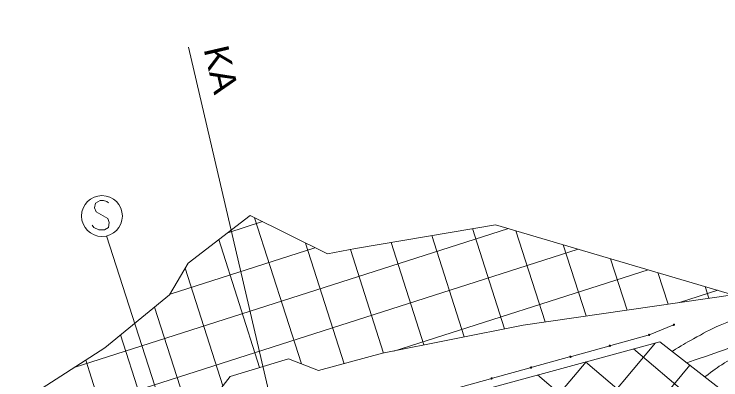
# Model space of a CAD drawing. Units: millimetres, scale not verified. Extents: x 40000 to 680000, y 20000 to 380000.
# Drawn here: x 435736 to 487670, y 298182 to 325067 of the extents above; entities that cross this region are included whole.
import ezdxf
from ezdxf.enums import TextEntityAlignment as Align

# ---------------------------------------------------------------- set-up
doc = ezdxf.new("R2010")
doc.units = ezdxf.units.MM
doc.header["$LTSCALE"] = 1000
for name, color, linetype, lineweight in [('M-STR-HTXT', 7, 'Continuous', 13), ('M-STR-STRC', 7, 'Continuous', 13), ('M-WORK', 1, 'Continuous', 13)]:
    doc.layers.add(name, color=color, linetype=linetype, lineweight=lineweight)
doc.styles.add('ＭＳ Ｐゴシック', font='')
doc.styles.get('ＭＳ Ｐゴシック').set_extended_font_data('MS PGothic')

msp = doc.modelspace()

# ---------------------------------------------------------------- linework, layer by layer
at = {"layer": 'M-STR-HTXT'}
msp.add_line((460071, 273082), (448560, 322649), dxfattribs=at)
at = {"layer": 'M-STR-STRC'}
for p, q in [((441707, 311183), (441648, 310823)), ((442067, 311364), (441707, 311183)), ((442307, 311364), (442067, 311364)), ((442547, 311305), (442307, 311364)), ((442667, 311185), (442547, 311305)), ((441648, 310823), (441768, 310523)), ((441768, 310523), (442609, 310045)), ((441590, 309383), (441470, 309563)), ((442609, 310045), (442729, 309745)), ((442729, 309745), (442670, 309385)), ((441950, 309204), (441590, 309383)), ((442370, 309204), (441950, 309204)), ((442670, 309385), (442370, 309204)), ((452620, 277369), (442527, 308767))]:
    msp.add_line(p, q, dxfattribs=at)
msp.add_circle((442189, 310224), 1500, dxfattribs=at)
at = {"layer": 'M-WORK'}
for p, q in [((448518, 306772), (453089, 310256)), ((453089, 310256), (458751, 307435)), ((456843, 299354), (453405, 310099)), ((453980, 309812), (451442, 309001)), ((460812, 307841), (471112, 309585)), ((471112, 309585), (488554, 304437)), ((472073, 309301), (440152, 299089)), ((471766, 301934), (469411, 309297)), ((474753, 302443), (472610, 309143)), ((453777, 299092), (450770, 308489)), ((468807, 301340), (466423, 308791)), ((459987, 299370), (457152, 308231)), ((465847, 300745), (463435, 308285)), ((477764, 302878), (476088, 308116)), ((477194, 307790), (405071, 284716)), ((457829, 307894), (447197, 304493)), ((458751, 307435), (460812, 307841)), ((462887, 300151), (460450, 307770)), ((480774, 303313), (479566, 307090)), ((447162, 304433), (448518, 306772)), ((451060, 297737), (448294, 306385)), ((482315, 306278), (463627, 300300)), ((483785, 303748), (483044, 306063)), ((486796, 304183), (486523, 305037)), ((442404, 300541), (447162, 304433)), ((473146, 302211), (488554, 304437)), ((487436, 304767), (484635, 303871)), ((448639, 295460), (446058, 303529)), ((462806, 300135), (473146, 302211)), ((482471, 301515), (484148, 302201)), ((445858, 294306), (443561, 301487)), ((479579, 300706), (482329, 301466)), ((465707, 280546), (482857, 300892)), ((483182, 300981), (466681, 296498)), ((483182, 300981), (496263, 290804)), ((437028, 297075), (442404, 300541)), ((476685, 299906), (479435, 300666)), ((481238, 300452), (494964, 288882)), ((451601, 298439), (455890, 299725)), ((455890, 299725), (458108, 298860)), ((458108, 298860), (462806, 300135)), ((473791, 299106), (476541, 299866)), ((443158, 292901), (441003, 299638)), ((460508, 279034), (477768, 299509)), ((470961, 282125), (485400, 299255)), ((477718, 299496), (491311, 288038)), ((470896, 298306), (473646, 299066)), ((449624, 295869), (451601, 298439)), ((468002, 297505), (470752, 298266)), ((474198, 298540), (487659, 287193))]:
    msp.add_line(p, q, dxfattribs=at)
for centre in [(484217, 302229), (482401, 301486), (479507, 300686), (476613, 299886), (473718, 299086), (470824, 298286)]:
    msp.add_circle(centre, 50, dxfattribs=at)
for points, knots in [([(484094, 300272), (484828, 300726), (485031, 300848), (485647, 301192), (486401, 301614), (486822, 301858), (487613, 302204), (488961, 302794), (489780, 302963), (491147, 303507), (492376, 303996), (493082, 304237), (494270, 304820), (495389, 305369), (495953, 305797), (497044, 306399), (498161, 307016), (498765, 307413), (499939, 307914), (500290, 308064), (500502, 308111), (500874, 308196), (501559, 308352), (501963, 308341), (502666, 308358), (503218, 308371), (503526, 308294), (504071, 308208), (505075, 308048), (505610, 307829), (506596, 307578), (507068, 307458), (507326, 307366), (507802, 307263), (508413, 307130), (508758, 307065), (509376, 306971), (510009, 306874), (510368, 306839), (511007, 306788), (511710, 306731), (512106, 306705), (512811, 306708), (513670, 306711), (514154, 306728), (515007, 306830), (515858, 306931), (516329, 307034), (517164, 307226), (517850, 307383), (518228, 307496), (518905, 307687), (520014, 308000), (520628, 308201), (521729, 308541), (523761, 309169), (524931, 309427), (526921, 310176), (527799, 310507), (528293, 310694), (529140, 311097), (530281, 311640), (530920, 311950), (532015, 312581), (533029, 313166), (533573, 313534), (534556, 314171), (535671, 314895), (536267, 315344), (537382, 316066), (538455, 316761), (539026, 317204), (540155, 317803), (541093, 318302), (541669, 318479), (542642, 318909), (543621, 319342), (544210, 319502), (545152, 320011), (545632, 320271), (545880, 320453), (546327, 320766), (546837, 321123), (547114, 321335), (547601, 321723), (548242, 322235), (548567, 322564), (549207, 323078), (549728, 323498), (550029, 323722), (550570, 324116), (551093, 324498), (551269, 324618), (551929, 325067)], [0, 0, 0, 0, 1, 1, 1, 2, 2, 2, 3, 3, 3, 4, 4, 4, 5, 5, 5, 6, 6, 6, 7, 7, 7, 8, 8, 8, 9, 9, 9, 10, 10, 10, 11, 11, 11, 12, 12, 12, 13, 13, 13, 14, 14, 14, 15, 15, 15, 16, 16, 16, 17, 17, 17, 18, 18, 18, 19, 19, 19, 20, 20, 20, 21, 21, 21, 22, 22, 22, 23, 23, 23, 24, 24, 24, 25, 25, 25, 26, 26, 26, 27, 27, 27, 28, 28, 28, 29, 29, 29, 30, 30, 30, 31, 31, 31, 31]), ([(486499, 298400), (487161, 298904), (487345, 299066), (487934, 299422), (488201, 299583), (488351, 299674), (488628, 299816), (489955, 300496), (490762, 300741), (492138, 301314), (493367, 301827), (494061, 302101), (495305, 302575), (496687, 303102), (497466, 303387), (498867, 303863), (500088, 304278), (500757, 304567), (502007, 304884), (502521, 305014), (502813, 305089), (503341, 305135), (503882, 305183), (504191, 305137), (504729, 305065), (505337, 304984), (505668, 304878), (506268, 304751), (507035, 304588), (507459, 304474), (508228, 304324), (509271, 304119), (509854, 303994), (510907, 303848), (511527, 303763), (511876, 303722), (512500, 303679), (513143, 303635), (513504, 303615), (514148, 303610), (514774, 303604), (515124, 303615), (515749, 303649), (516386, 303684), (516743, 303716), (517377, 303790), (518076, 303872), (518467, 303929), (519159, 304057), (519964, 304207), (520412, 304307), (521207, 304506), (521814, 304658), (522153, 304749), (522753, 304930), (523575, 305178), (524031, 305334), (524843, 305617), (525843, 305965), (526397, 306178), (527382, 306567), (528472, 306997), (529081, 307244), (530152, 307721), (531038, 308116), (531530, 308349), (532399, 308781), (533308, 309234), (533812, 309500), (534703, 309988), (535763, 310567), (536347, 310908), (537387, 311523), (538530, 312200), (539153, 312607), (540283, 313306), (541481, 314047), (542143, 314476), (543345, 315212), (545343, 316435), (546482, 317090), (548492, 318294), (549614, 318966), (550258, 319318), (551363, 320016), (552114, 320489), (552516, 320785), (553226, 321316), (553559, 321566), (553669, 321647), (554071, 321964)], [0, 0, 0, 0, 1, 1, 1, 2, 2, 2, 3, 3, 3, 4, 4, 4, 5, 5, 5, 6, 6, 6, 7, 7, 7, 8, 8, 8, 9, 9, 9, 10, 10, 10, 11, 11, 11, 12, 12, 12, 13, 13, 13, 14, 14, 14, 15, 15, 15, 16, 16, 16, 17, 17, 17, 18, 18, 18, 19, 19, 19, 20, 20, 20, 21, 21, 21, 22, 22, 22, 23, 23, 23, 24, 24, 24, 25, 25, 25, 26, 26, 26, 27, 27, 27, 28, 28, 28, 29, 29, 29, 30, 30, 30, 30]), ([(523983, 306826), (521645, 306187), (521038, 306007), (519133, 305548), (518306, 305349), (517849, 305208), (517013, 305053), (516476, 304954), (516174, 304896), (515631, 304835), (515230, 304791), (515003, 304774), (514600, 304761), (514130, 304745), (513866, 304759), (513397, 304785), (513015, 304806), (512802, 304839), (512424, 304899), (511344, 305070), (510764, 305291), (509707, 305569), (509479, 305628), (509356, 305679), (509130, 305746), (508417, 305955), (508019, 306081), (507299, 306267), (506467, 306481), (505998, 306600), (505149, 306739), (504423, 306859), (504008, 306910), (503272, 306904), (502991, 306901), (502831, 306889), (502554, 306840), (502092, 306757), (501830, 306709), (501382, 306569), (501007, 306452), (500800, 306376), (500437, 306229), (499785, 305965), (499434, 305783), (498806, 305465), (497347, 304725), (496576, 304222), (495127, 303461), (494393, 303076), (493980, 302862), (493226, 302515), (492516, 302188), (492114, 302014), (491393, 301713), (490816, 301472), (490489, 301344), (489905, 301121), (489309, 300893), (488973, 300772), (488374, 300554), (487127, 300100), (486722, 299969), (485162, 299440)], [0, 0, 0, 0, 1, 1, 1, 2, 2, 2, 3, 3, 3, 4, 4, 4, 5, 5, 5, 6, 6, 6, 7, 7, 7, 8, 8, 8, 9, 9, 9, 10, 10, 10, 11, 11, 11, 12, 12, 12, 13, 13, 13, 14, 14, 14, 15, 15, 15, 16, 16, 16, 17, 17, 17, 18, 18, 18, 19, 19, 19, 20, 20, 20, 21, 21, 21, 21])]:
    msp.add_open_spline(points, degree=3, knots=knots, dxfattribs=at)

# ---------------------------------------------------------------- texts
at = {"layer": 'M-STR-HTXT', "style": 'ＭＳ Ｐゴシック', "width": 1.1}
msp.add_text('KA', height=1833, rotation=283.094, dxfattribs=at).set_placement((449114, 322384), align=Align.BOTTOM_LEFT)

doc.saveas('drawing.dxf')
